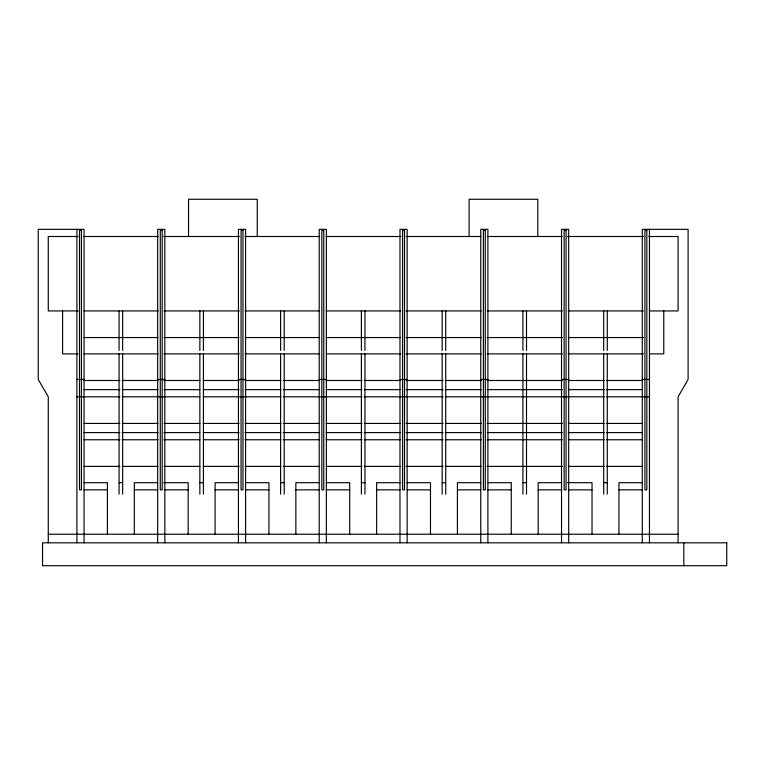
<?xml version="1.0" encoding="UTF-8"?>
<svg xmlns="http://www.w3.org/2000/svg" width="765" height="765" viewBox="0 0 765 765"><rect width="100%" height="100%" fill="white"/><g stroke="black" fill="none" stroke-linecap="round" stroke-linejoin="round"><path stroke-width="1.15" d="M78.145 236.5L48.271 236.5L48.271 310.934L78.145 310.934M83.615 236.5L158.221 236.5M163.662 236.5L239.483 236.5M244.896 236.5L319.607 236.5M326.139 236.5L400.822 236.5M406.119 236.5L480.889 236.5M487.429 236.5L562.16 236.5M567.467 236.5L643.422 236.5M648.71 236.5L678.086 236.5L678.086 310.934L649.399 310.934M84.054 310.934L158.221 310.934M163.978 310.934L239.483 310.934M245.087 310.934L319.56 310.934M326.196 310.934L400.822 310.934M406.119 310.934L481.262 310.934M487.228 310.934L562.38 310.934M568.137 310.934L643.489 310.934M84.054 337.556L158.011 337.556M163.978 337.556L239.12 337.556M245.087 337.556L319.215 337.556M326.196 337.556L400.152 337.556M406.119 337.556L481.262 337.556M487.228 337.556L562.38 337.556M568.347 337.556L643.489 337.556M78.126 353.87L62.587 353.87L62.587 310.934M84.054 353.87L158.202 353.87M163.978 353.87L239.474 353.87M245.087 353.87L319.55 353.87M326.196 353.87L400.822 353.87M406.119 353.87L481.262 353.87M487.228 353.87L562.38 353.87M568.156 353.87L643.489 353.87M649.428 353.87L663.771 353.87L663.771 310.934M76.902 379.459L84.054 379.459M157.667 379.459L164.829 379.459M238.441 379.459L245.594 379.459M319.215 379.459L326.368 379.459M399.98 379.459L407.143 379.459M480.755 379.459L487.907 379.459M561.529 379.459L568.682 379.459M642.294 379.459L649.456 379.459M84.054 380.492L119.837 380.492M122.228 380.492L158.011 380.492M163.978 380.492L199.847 380.492M203.337 380.492L239.12 380.492M245.087 380.492L280.87 380.492M283.26 380.492L319.215 380.492M326.196 380.492L361.979 380.492M364.37 380.492L400.152 380.492M406.119 380.492L443.098 380.492M445.479 380.492L481.262 380.492M487.228 380.492L562.38 380.492M568.347 380.492L604.13 380.492M606.511 380.492L642.294 380.492M84.054 389.653L119.837 389.653M122.228 389.653L158.011 389.653M163.978 389.653L199.761 389.653M203.337 389.653L239.12 389.653M245.087 389.653L280.87 389.653M283.26 389.653L319.043 389.653M326.196 389.653L361.979 389.653M364.37 389.653L400.152 389.653M406.119 389.653L443.098 389.653M445.479 389.653L481.262 389.653M487.228 389.653L562.38 389.653M568.347 389.653L604.13 389.653M606.511 389.653L642.294 389.653M76.902 396.815L119.837 396.815M122.228 396.815L199.847 396.815M203.337 396.815L280.87 396.815M283.26 396.815L361.979 396.815M364.37 396.815L443.098 396.815M445.479 396.815L604.13 396.815M606.511 396.815L649.456 396.815M84.054 423.437L119.837 423.437M122.228 423.437L158.011 423.437M163.978 423.437L199.847 423.437M203.337 423.437L239.12 423.437M245.087 423.437L280.87 423.437M283.26 423.437L319.215 423.437M326.196 423.437L361.979 423.437M364.37 423.437L400.152 423.437M406.119 423.437L443.098 423.437M445.479 423.437L481.262 423.437M487.228 423.437L562.38 423.437M568.347 423.437L604.13 423.437M606.511 423.437L642.294 423.437M84.054 432.598L119.837 432.598M122.228 432.598L158.011 432.598M163.978 432.598L199.761 432.598M203.337 432.598L239.12 432.598M245.087 432.598L280.87 432.598M283.26 432.598L319.043 432.598M326.196 432.598L361.979 432.598M364.37 432.598L400.152 432.598M406.119 432.598L443.098 432.598M445.479 432.598L481.262 432.598M487.228 432.598L562.38 432.598M568.347 432.598L604.13 432.598M606.511 432.598L642.294 432.598M84.054 439.76L119.837 439.76M122.228 439.76L158.011 439.76M163.978 439.76L199.847 439.76M203.337 439.76L239.12 439.76M245.087 439.76L280.87 439.76M283.26 439.76L319.215 439.76M326.196 439.76L361.979 439.76M364.37 439.76L400.152 439.76M406.119 439.76L443.098 439.76M445.479 439.76L481.262 439.76M487.228 439.76L562.38 439.76M568.347 439.76L604.13 439.76M606.511 439.76L642.294 439.76M84.054 466.382L119.837 466.382M122.228 466.382L158.011 466.382M163.978 466.382L199.847 466.382M203.337 466.382L239.12 466.382M245.087 466.382L280.87 466.382M283.26 466.382L319.215 466.382M326.196 466.382L361.979 466.382M364.37 466.382L400.152 466.382M406.119 466.382L443.098 466.382M445.479 466.382L481.262 466.382M487.228 466.382L562.38 466.382M568.347 466.382L604.13 466.382M606.511 466.382L642.294 466.382M84.054 482.696L107.396 482.696L107.396 534.228M119.072 482.696L122.649 482.696M157.733 482.696L134.324 482.696L134.324 534.228M163.586 482.696L188.171 482.696L188.171 534.228M199.847 482.696L203.423 482.696M238.508 482.696L215.099 482.696L215.099 534.228M245.527 482.696L268.945 482.696L268.945 534.228M280.612 482.696L284.197 482.696M319.282 482.696L295.864 482.696L295.864 534.228M326.301 482.696L349.71 482.696L349.71 534.228M361.386 482.696L364.962 482.696M400.047 482.696L376.638 482.696L376.638 534.228M407.076 482.696L430.485 482.696L430.485 534.228M442.16 482.696L445.737 482.696M480.822 482.696L457.413 482.696L457.413 534.228M487.841 482.696L511.259 482.696L511.259 534.228M522.925 482.696L526.511 482.696M561.596 482.696L538.178 482.696L538.178 534.228M567.448 482.696L592.024 482.696L592.024 534.228M603.7 482.696L607.276 482.696M642.294 482.696L618.952 482.696L618.952 534.228M84.054 489.858L107.396 489.858M134.324 489.858L157.667 489.858M164.829 489.858L188.171 489.858M215.099 489.858L238.441 489.858M245.594 489.858L268.945 489.858M295.864 489.858L319.215 489.858M326.368 489.858L349.71 489.858M376.638 489.858L399.98 489.858M407.143 489.858L430.485 489.858M457.413 489.858L480.755 489.858M487.907 489.858L511.259 489.858M538.178 489.858L561.529 489.858M568.682 489.858L592.024 489.858M618.952 489.858L642.294 489.858M48.271 534.228L678.086 534.228M683.805 542.815L683.805 565.718M678.086 542.815L678.086 396.815L688.098 379.459L688.098 229.337L642.294 229.337L642.294 542.815M649.456 229.337L649.456 542.815M607.276 310.934L607.276 350.437M607.276 353.87L607.276 494.152M603.7 310.934L603.7 350.437M603.7 353.87L603.7 494.152M568.682 542.815L568.682 229.337L561.529 229.337L561.529 542.815M537.805 236.261L537.805 199.283L469.098 199.283L469.098 236.261M526.511 310.934L526.511 350.437M526.511 353.87L526.511 494.152M522.925 310.934L522.925 350.437M522.925 353.87L522.925 494.152M487.907 542.815L487.907 229.337L480.755 229.337L480.755 542.815M445.737 310.934L445.737 350.437M445.737 353.87L445.737 494.152M442.16 310.934L442.16 350.437M442.16 353.87L442.16 494.152M407.143 542.815L407.143 229.337L399.98 229.337L399.98 542.815M364.962 310.934L364.962 350.437M364.962 353.87L364.962 494.152M361.386 310.934L361.386 350.437M361.386 353.87L361.386 494.152M326.368 542.815L326.368 229.337L319.215 229.337L319.215 542.815M284.197 310.934L284.197 350.437M284.197 353.87L284.197 494.152M280.612 310.934L280.612 350.437M280.612 353.87L280.612 494.152M257.25 236.261L257.25 199.283L188.544 199.283L188.544 236.261M245.594 542.815L245.594 229.337L238.441 229.337L238.441 542.815M203.423 310.934L203.423 350.437M203.423 353.87L203.423 494.152M199.847 310.934L199.847 350.437M199.847 353.87L199.847 494.152M164.829 542.815L164.829 229.337L157.667 229.337L157.667 542.815M122.649 310.934L122.649 350.437M122.649 353.87L122.649 494.152M119.072 310.934L119.072 350.437M119.072 353.87L119.072 494.152M84.054 542.815L84.054 229.337L38.25 229.337L38.25 379.459L48.271 396.815L48.271 542.815M76.902 229.337L76.902 542.815M81.434 230.485L79.522 230.485L79.522 489.858L81.434 489.858L81.434 230.485M162.199 230.485L160.287 230.485L160.287 489.858L162.199 489.858L162.199 230.485M242.974 230.485L241.061 230.485L241.061 489.858L242.974 489.858L242.974 230.485M323.748 230.485L321.836 230.485L321.836 489.858L323.748 489.858L323.748 230.485M404.522 230.485L402.61 230.485L402.61 489.858L404.522 489.858L404.522 230.485M485.287 230.485L483.375 230.485L483.375 489.858L485.287 489.858L485.287 230.485M566.062 230.485L564.149 230.485L564.149 489.858L566.062 489.858L566.062 230.485M646.836 230.485L644.924 230.485L644.924 489.858L646.836 489.858L646.836 230.485M726.75 542.815L42.544 542.815L42.544 565.718L726.75 565.718L726.75 542.815"/></g></svg>
